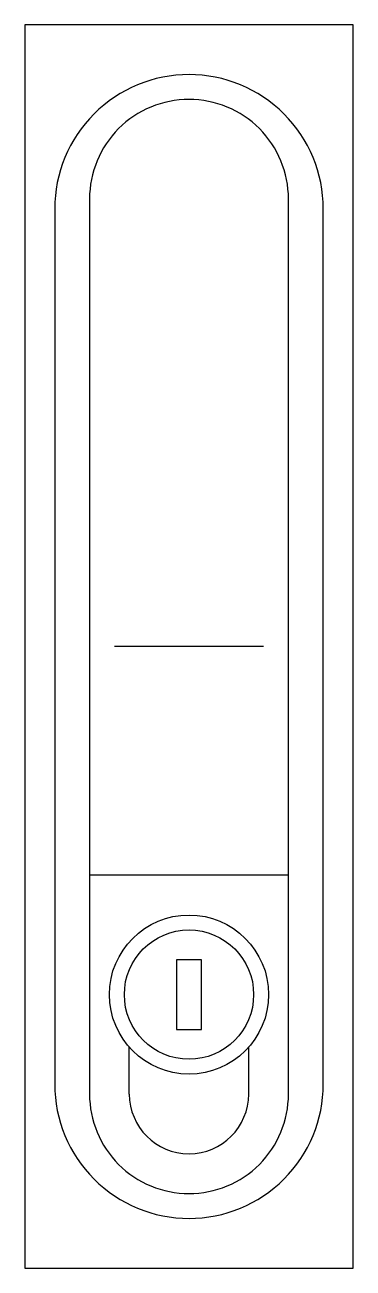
# Model space of a CAD drawing. Header units: inches. Extents: x 0 to 33, y 0 to 125.
import ezdxf

# ---------------------------------------------------------------- set-up
doc = ezdxf.new("R2010")
doc.units = ezdxf.units.IN
doc.layers.add('BMS_EQUIP', color=7, linetype='Continuous')

# ---------------------------------------------------------------- blocks, each defined once
blk = doc.blocks.new('LockJapan-115x27-front')
at = {"layer": 'BMS_EQUIP', "color": 0}
for p, q in [((7.5, 0), (-7.5, 0)), ((10, -23), (-10, -23)), ((-6, -45), (-6, -40.29)), ((6, -45), (6, -40.29))]:
    blk.add_line(p, q, dxfattribs=at)
for points in [[(-16.5, -62.5), (16.5, -62.5), (16.5, 62.5), (-16.5, 62.5)], [(-1.25, -38.5), (1.25, -38.5), (1.25, -31.5), (-1.25, -31.5)]]:
    blk.add_lwpolyline(points, close=True, dxfattribs=at)
for points in [[(0, -57.5), (0, -57.5, 0.414214), (13.5, -44), (13.5, 44, 0.414214), (0, 57.5), (0, 57.5, 0.414214), (-13.5, 44), (-13.5, -44, 0.414214)], [(0, -55), (0, -55, 0.414214), (10, -45), (10, 45, 0.414214), (0, 55), (0, 55, 0.414214), (-10, 45), (-10, -45, 0.414214)]]:
    blk.add_lwpolyline(points, format="xyb", close=True, dxfattribs=at)
for radius in [8, 6.5]:
    blk.add_circle((0, -35), radius, dxfattribs=at)
blk.add_arc((0, -45), 6, 180, 0, dxfattribs=at)

msp = doc.modelspace()

# ---------------------------------------------------------------- block references
msp.add_blockref('LockJapan-115x27-front', (16.5, 62.5))

doc.saveas('drawing.dxf')
